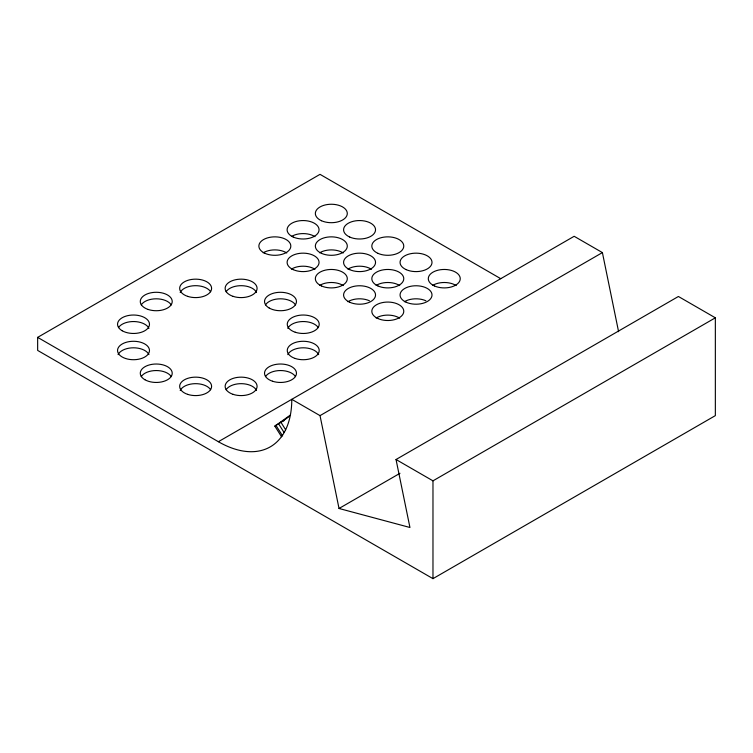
<?xml version="1.0" encoding="UTF-8"?>
<svg xmlns="http://www.w3.org/2000/svg" width="753" height="753" viewBox="0 0 753 753"><rect width="100%" height="100%" fill="white"/><g stroke="black" fill="none" stroke-linecap="round" stroke-linejoin="round"><path stroke-width="1.13" d="M281.518 436.721L274.845 426.113L290.404 415.035M283.599 420.598L289.199 416.456M282.159 421.642L274.845 426.113M37.65 337.372L218.37 441.71A103.829 59.948 60 0 0 291.788 399.325L320.025 415.628L339.029 508.482L409.943 527.486L396.031 459.509L678.406 296.484L715.35 317.813L715.35 415.628L432.975 578.652L37.65 350.418L37.65 337.372L320.025 174.348L500.745 278.685M218.37 441.71L574.163 236.291L602.4 252.594L618.59 331.697M320.025 415.628L602.4 252.594M339.029 508.482L399.975 473.298M396.031 459.509L432.975 480.838L715.35 317.813M282.77 421.416L283.73 420.965M283.815 420.598L284.436 420.343M280.831 422.113L285.679 429.831M278.591 423.798L284.05 432.476M275.918 425.323L282.591 435.931M432.975 480.838L432.975 578.652M180.202 390.506A15.973 9.224 0 0 1 194.933 383.672A15.973 9.224 0 0 1 210.642 389.734M226.098 389.734A15.973 9.224 0 0 1 241.807 383.672A15.973 9.224 0 0 1 256.538 390.506M265.48 376.613A15.973 9.224 0 0 1 280.493 370.542A15.973 9.224 0 0 1 295.505 376.613M287.806 354.635A15.973 9.224 0 0 1 303.233 347.801A15.973 9.224 0 0 1 318.66 354.635M287.806 328.383A15.973 9.224 0 0 1 302.537 321.55A15.973 9.224 0 0 1 318.246 327.611M265.48 304.88A15.973 9.224 0 0 1 280.493 298.809A15.973 9.224 0 0 1 295.505 304.88M141.235 376.613A15.973 9.224 0 0 1 156.248 370.542A15.973 9.224 0 0 1 171.26 376.613M226.098 291.75A15.973 9.224 0 0 1 241.807 285.688A15.973 9.224 0 0 1 256.538 292.512M180.202 292.512A15.973 9.224 0 0 1 194.933 285.688A15.973 9.224 0 0 1 210.642 291.75M141.235 304.88A15.973 9.224 0 0 1 156.248 298.809A15.973 9.224 0 0 1 171.26 304.88M118.494 327.611A15.973 9.224 0 0 1 134.203 321.55A15.973 9.224 0 0 1 148.934 328.383M118.08 354.635A15.973 9.224 0 0 1 133.507 347.801A15.973 9.224 0 0 1 148.934 354.635M376.142 318.02A15.973 9.224 0 0 1 399.702 318.18M347.905 301.718A15.973 9.224 0 0 1 369.431 300.776M319.667 285.415A15.973 9.224 0 0 1 343.227 285.575M291.43 269.113A15.973 9.224 0 0 1 314.989 269.273M263.192 252.81A15.973 9.224 0 0 1 286.752 252.97M404.38 301.718A15.973 9.224 0 0 1 425.906 300.776M376.142 285.415A15.973 9.224 0 0 1 399.702 285.575M347.905 269.113A15.973 9.224 0 0 1 371.464 269.273M319.667 252.81A15.973 9.224 0 0 1 343.227 252.97M291.43 236.508A15.973 9.224 0 0 1 314.989 236.668M432.617 285.415A15.973 9.224 0 0 1 456.177 285.575M272.501 381.225A15.973 9.224 0 0 0 296.466 373.243A15.973 9.224 0 0 0 272.501 365.252A15.973 9.224 0 0 0 272.501 381.225M233.119 394.356A15.973 9.224 0 0 0 257.084 386.364A15.973 9.224 0 0 0 233.119 378.382A15.973 9.224 0 0 0 233.119 394.356M187.648 394.356A15.973 9.224 0 0 0 211.602 386.364A15.973 9.224 0 0 0 187.648 378.382A15.973 9.224 0 0 0 187.648 394.356M144.953 379.757A15.973 9.224 0 0 0 171.675 375.625A15.973 9.224 0 0 0 152.115 364.33A15.973 9.224 0 0 0 144.953 379.757M125.525 358.484A15.973 9.224 0 0 0 149.48 350.503A15.973 9.224 0 0 0 125.525 342.511A15.973 9.224 0 0 0 125.525 358.484M122.212 330.765A15.973 9.224 0 0 0 148.934 326.633A15.973 9.224 0 0 0 129.375 315.338A15.973 9.224 0 0 0 122.212 330.765M148.256 309.492A15.973 9.224 0 0 0 172.221 301.511A15.973 9.224 0 0 0 148.256 293.519A15.973 9.224 0 0 0 148.256 309.492M187.648 296.362A15.973 9.224 0 0 0 211.602 288.38A15.973 9.224 0 0 0 187.648 280.389A15.973 9.224 0 0 0 187.648 296.362M233.119 296.362A15.973 9.224 0 0 0 257.084 288.38A15.973 9.224 0 0 0 233.119 280.389A15.973 9.224 0 0 0 233.119 296.362M269.197 308.024A15.973 9.224 0 0 0 295.92 303.892A15.973 9.224 0 0 0 276.36 292.597A15.973 9.224 0 0 0 269.197 308.024M295.242 332.233A15.973 9.224 0 0 0 319.206 324.242A15.973 9.224 0 0 0 295.242 316.26A15.973 9.224 0 0 0 295.242 332.233M295.242 358.484A15.973 9.224 0 0 0 319.206 350.503A15.973 9.224 0 0 0 295.242 342.511A15.973 9.224 0 0 0 295.242 358.484M434.396 285.933A15.973 9.224 0 0 0 460.083 279.994A15.973 9.224 0 0 0 438.331 270.12A15.973 9.224 0 0 0 434.396 285.933M406.159 269.63A15.973 9.224 0 0 0 431.846 263.691A15.973 9.224 0 0 0 410.093 253.817A15.973 9.224 0 0 0 406.159 269.63M377.921 253.328A15.973 9.224 0 0 0 403.608 247.389A15.973 9.224 0 0 0 381.856 237.515A15.973 9.224 0 0 0 377.921 253.328M349.684 237.026A15.973 9.224 0 0 0 375.371 231.086A15.973 9.224 0 0 0 353.618 221.213A15.973 9.224 0 0 0 349.684 237.026M321.446 220.723A15.973 9.224 0 0 0 347.133 214.784A15.973 9.224 0 0 0 325.381 204.91A15.973 9.224 0 0 0 321.446 220.723M406.159 302.235A15.973 9.224 0 0 0 431.846 296.296A15.973 9.224 0 0 0 410.093 286.422A15.973 9.224 0 0 0 406.159 302.235M377.921 285.933A15.973 9.224 0 0 0 403.608 279.994A15.973 9.224 0 0 0 381.856 270.12A15.973 9.224 0 0 0 377.921 285.933M349.684 269.63A15.973 9.224 0 0 0 375.371 263.691A15.973 9.224 0 0 0 353.618 253.817A15.973 9.224 0 0 0 349.684 269.63M321.446 253.328A15.973 9.224 0 0 0 347.133 247.389A15.973 9.224 0 0 0 325.381 237.515A15.973 9.224 0 0 0 321.446 253.328M293.209 237.026A15.973 9.224 0 0 0 318.896 231.086A15.973 9.224 0 0 0 297.143 221.213A15.973 9.224 0 0 0 293.209 237.026M377.921 318.538A15.973 9.224 0 0 0 403.608 312.599A15.973 9.224 0 0 0 381.856 302.725A15.973 9.224 0 0 0 377.921 318.538M349.684 302.235A15.973 9.224 0 0 0 375.371 296.296A15.973 9.224 0 0 0 353.618 286.422A15.973 9.224 0 0 0 349.684 302.235M321.446 285.933A15.973 9.224 0 0 0 347.133 279.994A15.973 9.224 0 0 0 325.381 270.12A15.973 9.224 0 0 0 321.446 285.933M293.209 269.63A15.973 9.224 0 0 0 318.896 263.691A15.973 9.224 0 0 0 297.143 253.817A15.973 9.224 0 0 0 293.209 269.63M264.971 253.328A15.973 9.224 0 0 0 290.658 247.389A15.973 9.224 0 0 0 268.906 237.515A15.973 9.224 0 0 0 264.971 253.328"/></g></svg>
